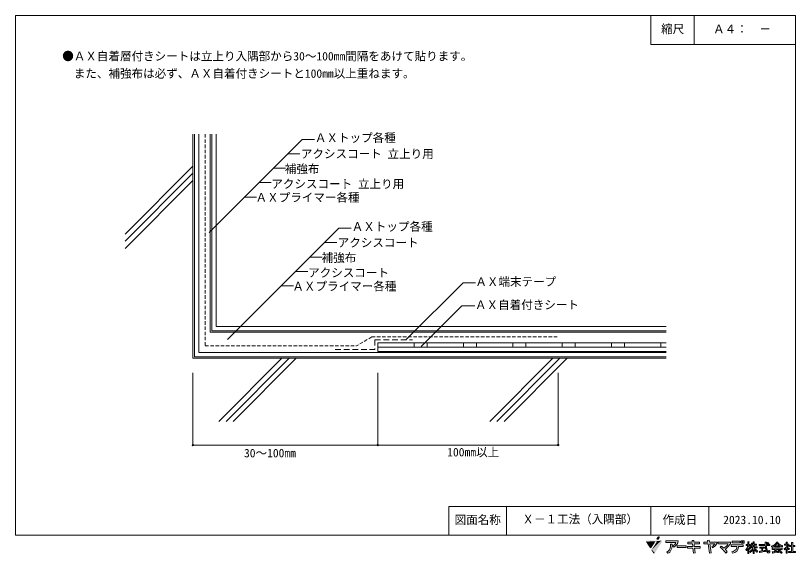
# Model space of a CAD drawing. Units: millimetres on the paper, with parts at other scales. Extents: x -135 to 135, y -94 to 92.
import ezdxf
from ezdxf.enums import TextEntityAlignment as Align

# ---------------------------------------------------------------- set-up
doc = ezdxf.new("R2010")
doc.units = ezdxf.units.MM
doc.header["$PDMODE"] = 32
doc.header["$PDSIZE"] = 0.5
doc.linetypes.add('DASHED1', pattern=[1.8, 1.2, -0.6])
doc.linetypes.add('DASHED2', pattern=[3, 2, -1])
for name, color, linetype, lineweight in [('1-2_ハッチング', 5, 'Continuous', 9), ('1-3_断熱材', 2, 'Continuous', 9), ('1-4_リベットルーフ', 5, 'Continuous', 9), ('1-5_ＦＬ鋼板・ディスク', 6, 'DASHED1', 9), ('1-6_アンカー類', 4, 'Continuous', 9), ('1-A_元図・躯体', 7, 'Continuous', 9), ('E-0', 7, 'Continuous', 18), ('E-E', 7, 'Continuous', 9), ('F-F', 7, 'Continuous', 9)]:
    doc.layers.add(name, color=color, linetype=linetype, lineweight=lineweight)
doc.styles.add('ＭＳ ゴシック', font='')
doc.styles.get('ＭＳ ゴシック').set_extended_font_data('MS Gothic')

msp = doc.modelspace()

# ---------------------------------------------------------------- hatches: boundary and pattern name
at = {"layer": 'F-F'}
for color, points in [(70, [(87.1, -88.72, 0.09), (86.859, -89.336)]), (70, [(87.691, -88.329, 0.2), (87.1, -88.72)]), (70, [(87.92, -88.385, 0.2), (87.691, -88.329)]), (70, [(87.793, -89.262, 0.09), (88.033, -88.646)]), (70, [(88.033, -88.646, 0.15), (87.92, -88.385)]), (5, [(83.566, -89.865, 0.41), (83.259, -90.173)]), (5, [(83.259, -90.173, 0.12), (83.296, -90.316)]), (70, [(86.859, -89.336, 0.15), (87.504, -89.533)]), (70, [(87.504, -89.533, 0.13), (87.793, -89.262)]), (5, [(88.788, -90.172, 0.41), (88.475, -89.865)]), (5, [(88.739, -90.337, 0.17), (88.788, -90.172)]), (5, [(84.643, -92.377, 0.2), (84.862, -92.471)]), (5, [(84.862, -92.471, 0.25), (85.119, -92.331)]), (5, [(85.249, -92.97, 0.16), (85.193, -93.144)]), (5, [(85.193, -93.144, 0.15), (85.246, -93.317)]), (5, [(85.816, -94.181, 0.19), (86.027, -94.266)]), (5, [(86.027, -94.266, 0.26), (86.289, -94.12)])]:
    msp.add_hatch(color=color, dxfattribs=at).paths.add_polyline_path(points)

# ---------------------------------------------------------------- linework, layer by layer
at = {"layer": '1-2_ハッチング'}
for p, q in [((-73.102, 50.931), (-73.102, -26.162)), ((-71.602, 50.931), (-71.602, -24.662)), ((-73.102, -26.162), (90.245, -26.162)), ((-71.602, -24.662), (90.245, -24.662))]:
    msp.add_line(p, q, dxfattribs=at)
at = {"layer": '1-3_断熱材', "color": 1, "linetype": 'DASHED2'}
for p, q in [((-10.617, -20.301), (-10.617, -23.662)), ((-10.617, -20.301), (2.468, -20.301)), ((-24.407, -23.662), (-10.617, -23.662))]:
    msp.add_line(p, q, dxfattribs=at)
at = {"layer": '1-3_断熱材'}
for p, q in [((-9.617, -21.301), (-9.617, -24.301)), ((2.978, -21.301), (2.978, -22.801)), ((7.478, -21.301), (7.478, -22.801)), ((20.072, -21.301), (20.072, -22.801)), ((24.572, -21.301), (24.572, -22.801)), ((37.166, -21.301), (37.166, -22.801)), ((41.666, -21.301), (41.666, -22.801)), ((54.261, -21.301), (54.261, -22.801)), ((58.761, -21.301), (58.761, -22.801)), ((71.355, -21.301), (71.355, -22.801)), ((75.855, -21.301), (75.855, -22.801)), ((88.449, -21.301), (88.449, -22.801)), ((-9.617, -22.801), (90.245, -22.801)), ((-9.617, -24.301), (90.245, -24.301))]:
    msp.add_line(p, q, dxfattribs=at)
msp.add_lwpolyline([(-9.617, -21.301), (10.331, -21.301), (90.245, -21.301)], dxfattribs=at)
at = {"layer": '1-4_リベットルーフ'}
msp.add_line((-14.92, -24.662), (-14.947, -24.635), dxfattribs=at)
at = {"layer": '1-4_リベットルーフ', "color": 3}
msp.add_lwpolyline([(-67.602, 50.931), (-67.602, -17.662), (90.245, -17.662)], dxfattribs=at)
at = {"layer": '1-5_ＦＬ鋼板・ディスク'}
for q in [(-16.956, -22.412), (53.119, -19.301)]:
    msp.add_line((-11.672, -19.301), q, dxfattribs=at)
msp.add_lwpolyline([(-69.352, 50.931), (-69.352, -22.412), (-16.956, -22.412)], dxfattribs=at)
at = {"layer": '1-6_アンカー類'}
for points in [[(-67.102, 50.931), (-67.102, -17.162), (90.245, -17.162)], [(-65.602, 50.931), (-65.602, -15.662), (90.245, -15.662)]]:
    msp.add_lwpolyline(points, dxfattribs=at)
at = {"layer": '1-A_元図・躯体'}
for p, q in [((-73.602, 39.87), (-97.04, 16.32)), ((-73.602, 37.37), (-97.04, 13.82)), ((-73.602, 34.87), (-97.04, 11.32)), ((-42.814, -26.662), (-64.623, -48.576)), ((-40.326, -26.662), (-62.135, -48.576)), ((-37.838, -26.662), (-59.647, -48.576)), ((50.977, -26.662), (29.168, -48.576)), ((53.465, -26.662), (31.656, -48.576)), ((55.953, -26.662), (34.144, -48.576))]:
    msp.add_line(p, q, dxfattribs=at)
msp.add_lwpolyline([(-73.602, 50.931), (-73.602, -26.662), (90.245, -26.662)], dxfattribs=at)
at = {"layer": 'E-0'}
for p, q in [((-68.022, 16.923), (-35.805, 49.14)), ((-35.805, 49.14), (-31.562, 49.14)), ((-40.805, 44.14), (-36.562, 44.14)), ((-45.805, 39.14), (-41.562, 39.14)), ((-50.805, 34.14), (-46.562, 34.14)), ((-55.805, 29.14), (-51.562, 29.14)), ((-61.607, -20.171), (-23.053, 18.383)), ((-23.053, 18.383), (-18.81, 18.383)), ((-28.053, 13.383), (-23.81, 13.383)), ((-33.053, 8.383), (-28.81, 8.383)), ((-38.053, 3.383), (-33.81, 3.383)), ((-43.053, -1.617), (-38.81, -1.617))]:
    msp.add_line(p, q, dxfattribs=at)
at = {"layer": 'E-E'}
for p, q in [((0.229, -20.205), (19.914, -0.52)), ((19.914, -0.52), (24.193, -0.52)), ((5.426, -22.589), (19.468, -8.548)), ((19.468, -8.548), (24.054, -8.548)), ((-73.602, -31.714), (-73.602, -56.75)), ((-9.617, -31.714), (-9.617, -56.75)), ((52.86, -31.714), (52.86, -56.75)), ((-73.602, -56.75), (52.86, -56.75))]:
    msp.add_line(p, q, dxfattribs=at)
for p in [(-73.602, -56.75), (-9.617, -56.75), (52.86, -56.75)]:
    msp.add_point(p, dxfattribs=at)
at = {"layer": 'F-F'}
for p, q in [((-135, 92), (-135, -88)), ((100, 92), (100, 82)), ((15, -88), (15, -78)), ((35, -88), (35, -78)), ((85, -88), (85, -78)), ((105, -88), (105, -78)), ((90.113, -90.473), (93.651, -90.473)), ((91.771, -91.098), (92.37, -91.056)), ((92.932, -92.059), (92.549, -91.613)), ((97.803, -90.345), (97.803, -90.91)), ((99.285, -90.345), (97.803, -90.345)), ((97.803, -90.91), (99.343, -90.91)), ((99.787, -89.75), (99.231, -89.815)), ((99.231, -89.815), (99.285, -90.345)), ((99.343, -90.91), (99.438, -91.849)), ((99.849, -90.345), (99.787, -89.75)), ((101.838, -90.345), (99.849, -90.345)), ((99.907, -90.91), (101.835, -90.91)), ((100.004, -91.849), (99.907, -90.91)), ((101.835, -90.91), (101.838, -90.345)), ((103.322, -90.379), (103.322, -90.944)), ((104.674, -90.379), (103.322, -90.379)), ((103.322, -90.944), (104.759, -90.944)), ((105.139, -89.707), (104.583, -89.772)), ((104.583, -89.772), (104.674, -90.379)), ((104.759, -90.944), (105.247, -94.204)), ((105.241, -90.379), (105.139, -89.707)), ((107.975, -90.379), (105.241, -90.379)), ((105.808, -94.122), (105.327, -90.944)), ((105.327, -90.944), (107.167, -90.944)), ((108.222, -90.926), (111.727, -90.926)), ((108.936, -92.141), (109.345, -91.743)), ((118.547, -91.541), (117.987, -91.541)), ((118.887, -91.541), (119.37, -91.541)), ((120.402, -91.454), (120.402, -91.98)), ((120.731, -91.058), (121.521, -91.058)), ((120.731, -91.454), (120.731, -91.98)), ((120.731, -91.454), (121.521, -91.454)), ((121.521, -91.058), (121.521, -91.454)), ((124.584, -91.541), (122.476, -91.541)), ((124.946, -91.541), (126.142, -91.541)), ((127.745, -91.717), (127.745, -92.024)), ((132.322, -91.454), (131.202, -91.454)), ((132.223, -90.4), (131.839, -90.4)), ((134.056, -91.497), (134.846, -91.497)), ((134.846, -91.497), (134.846, -91.893)), ((90.815, -94.219), (90.433, -93.82)), ((97.589, -91.849), (97.589, -92.414)), ((99.438, -91.849), (97.589, -91.849)), ((97.589, -92.414), (99.496, -92.414)), ((99.496, -92.414), (99.676, -94.187)), ((99.676, -94.187), (100.238, -94.105)), ((102.033, -91.849), (100.004, -91.849)), ((100.063, -92.414), (102.031, -92.414)), ((100.238, -94.105), (100.063, -92.414)), ((102.031, -92.414), (102.033, -91.849)), ((105.247, -94.204), (105.808, -94.122)), ((106.32, -92.316), (106.047, -91.887)), ((111.418, -93.722), (110.885, -94.141)), ((112.787, -91.868), (114.7, -91.868)), ((113.198, -94.182), (112.968, -93.679)), ((115.313, -91.868), (116.935, -91.868)), ((118.569, -92.551), (118.569, -94.263)), ((120.38, -92.376), (119.392, -92.376)), ((120.402, -92.902), (120.402, -94.263)), ((120.764, -92.376), (121.807, -92.376)), ((124.331, -92.156), (122.652, -92.156)), ((122.652, -92.156), (122.652, -92.463)), ((123.333, -92.463), (122.652, -92.463)), ((123.662, -92.477), (124.331, -92.477)), ((124.331, -92.156), (124.331, -92.477)), ((130.434, -92.463), (126.933, -92.463)), ((126.933, -92.463), (126.933, -92.858)), ((128.162, -92.858), (126.933, -92.858)), ((128.557, -92.858), (130.434, -92.858)), ((130.434, -92.463), (130.434, -92.858)), ((131.839, -92.551), (131.839, -94.22)), ((132.662, -93.649), (132.662, -94)), ((133.672, -93.649), (132.662, -93.649)), ((135, -94), (132.662, -94)), ((133.672, -91.893), (132.937, -91.893)), ((133.672, -91.893), (133.672, -93.649)), ((134.056, -91.893), (134.056, -93.649)), ((134.056, -91.893), (134.846, -91.893)), ((134.056, -93.649), (135, -93.649)), ((135, -93.649), (135, -94))]:
    msp.add_line(p, q, dxfattribs=at)
for points in [[(-135, 92), (135, 92), (135, -88), (-135, -88)], [(85, 92), (85, 82), (135, 82)], [(135, -78), (40.118, -78), (15, -78)], [(94.447, -89.913), (90.113, -89.913), (90.113, -90.473)], [(112.613, -90.361), (108.222, -90.361), (108.222, -90.926)], [(116.935, -91.868), (116.938, -91.303), (112.787, -91.303), (112.787, -91.868)], [(113.122, -90.071), (113.122, -90.636), (115.909, -90.636)], [(115.909, -90.636), (115.912, -90.071), (113.122, -90.071)], [(118.547, -91.541), (118.525, -91.629), (118.525, -91.673), (118.492, -91.805), (118.47, -91.849), (118.437, -91.98), (118.415, -92.024), (118.404, -92.068), (118.382, -92.112), (118.371, -92.156), (118.327, -92.244), (118.316, -92.288), (118.251, -92.419), (118.218, -92.463), (118.174, -92.551), (118.141, -92.595), (118.119, -92.639), (117.987, -92.815), (117.943, -92.858), (117.91, -92.902), (117.866, -92.946), (117.866, -92.99), (117.888, -93.034), (117.921, -93.078), (117.943, -93.122), (117.976, -93.166), (117.998, -93.21), (118.031, -93.254), (118.053, -93.298)], [(118.569, -91.146), (117.987, -91.146), (117.987, -91.541)], [(118.876, -90.312), (118.569, -90.312), (118.569, -91.146)], [(118.876, -90.312), (118.942, -90.356), (118.898, -90.4), (118.887, -90.444), (118.887, -91.146)], [(118.887, -91.146), (119.37, -91.146), (119.37, -91.541)], [(118.887, -91.541), (118.887, -92.024), (119.019, -92.112), (119.184, -92.244), (119.403, -92.463), (119.469, -92.551), (119.304, -92.771), (119.26, -92.815), (119.227, -92.858)], [(119.875, -90.663), (119.853, -90.663), (119.842, -90.707), (119.82, -90.751), (119.798, -90.839), (119.776, -90.883), (119.765, -90.927), (119.743, -90.971), (119.732, -91.015), (119.688, -91.102), (119.678, -91.146), (119.612, -91.278), (119.579, -91.322), (119.535, -91.41), (119.403, -91.585), (119.359, -91.629), (119.491, -91.761), (119.524, -91.805), (119.612, -91.893)], [(120.402, -91.454), (119.908, -91.454), (119.842, -91.585), (119.809, -91.629), (119.765, -91.717), (119.634, -91.893), (119.612, -91.893)], [(119.875, -90.663), (120.051, -90.707), (120.204, -90.751), (120.204, -90.795), (120.138, -90.839), (120.128, -90.883), (120.106, -90.927), (120.084, -91.015), (120.062, -91.058)], [(120.72, -90.312), (120.402, -90.312), (120.402, -91.058), (120.062, -91.058)], [(120.72, -90.312), (120.775, -90.356), (120.731, -90.4), (120.731, -91.058)], [(124.573, -91.146), (122.476, -91.146), (122.476, -91.541)], [(124.99, -90.4), (124.573, -90.4), (124.573, -91.146)], [(124.584, -91.541), (124.584, -91.585), (124.595, -91.629), (124.595, -91.849), (124.606, -91.893), (124.606, -92.024), (124.617, -92.068), (124.617, -92.156), (124.628, -92.2), (124.628, -92.244), (124.639, -92.288), (124.639, -92.332), (124.65, -92.376), (124.65, -92.419), (124.672, -92.507), (124.672, -92.551), (124.705, -92.683), (124.705, -92.727), (124.759, -92.946), (124.781, -92.99), (124.814, -93.122), (124.836, -93.166), (124.847, -93.21), (124.913, -93.341), (124.924, -93.385), (124.946, -93.429), (124.979, -93.473), (125.023, -93.561), (125.056, -93.605), (125.078, -93.649), (125.209, -93.824), (125.297, -93.912), (125.352, -93.956), (125.484, -94.044), (125.594, -94.088)], [(124.99, -90.4), (125.012, -90.444), (124.946, -90.532), (124.946, -91.146)], [(124.946, -91.146), (126.142, -91.146), (126.142, -91.541)], [(124.946, -91.541), (124.946, -91.629), (124.957, -91.673), (124.957, -91.761), (124.968, -91.805), (124.968, -91.893), (124.979, -91.937), (124.979, -91.98), (124.99, -92.024), (124.99, -92.112), (125.001, -92.156), (125.001, -92.2), (125.023, -92.288), (125.023, -92.332), (125.034, -92.376), (125.034, -92.419), (125.067, -92.551), (125.067, -92.595), (125.133, -92.858), (125.155, -92.902), (125.176, -92.99), (125.198, -93.034), (125.209, -93.078), (125.341, -93.341), (125.374, -93.385), (125.396, -93.429), (125.429, -93.473), (125.473, -93.517), (125.506, -93.561), (125.561, -93.605), (125.637, -93.649)], [(125.451, -90.488), (125.407, -90.488), (125.352, -90.532), (125.308, -90.575), (125.198, -90.663), (125.155, -90.707), (125.198, -90.751), (125.275, -90.795), (125.341, -90.839), (125.561, -91.015)], [(125.451, -90.488), (125.605, -90.575), (125.659, -90.619), (125.725, -90.663), (125.78, -90.707), (125.824, -90.751), (125.857, -90.795), (125.747, -90.883), (125.703, -90.927), (125.594, -91.015), (125.561, -91.015)], [(128.557, -90.356), (128.491, -90.356), (128.447, -90.444), (128.414, -90.488), (128.392, -90.532), (128.327, -90.619), (128.305, -90.663), (128.206, -90.795), (128.162, -90.839), (128.096, -90.927), (127.92, -91.102), (127.866, -91.146), (127.822, -91.19), (127.712, -91.278), (127.514, -91.41), (127.361, -91.497), (127.185, -91.585), (126.966, -91.673), (126.834, -91.717), (126.724, -91.761), (126.735, -91.805), (126.757, -91.849), (126.768, -91.893), (126.79, -91.937), (126.801, -91.98), (126.823, -92.024), (126.834, -92.068), (126.856, -92.112)], [(127.745, -91.717), (127.712, -91.717), (127.514, -91.849), (127.284, -91.98), (127.086, -92.068), (126.977, -92.112), (126.856, -92.112)], [(129.732, -91.717), (129.666, -91.717), (129.666, -92.024), (127.745, -92.024)], [(128.678, -90.707), (128.7, -90.751), (128.733, -90.795), (128.755, -90.839), (128.985, -91.146), (129.205, -91.366), (129.369, -91.497), (129.567, -91.629), (129.644, -91.673), (127.778, -91.673)], [(128.678, -90.707), (128.645, -90.707), (128.612, -90.751), (128.59, -90.795), (128.557, -90.839), (128.535, -90.883), (128.338, -91.146), (128.294, -91.19), (128.261, -91.234), (127.997, -91.497), (127.778, -91.673)], [(128.557, -90.356), (128.864, -90.4), (128.908, -90.444), (128.864, -90.488), (128.875, -90.532), (129.007, -90.707), (129.095, -90.795), (129.128, -90.839), (129.172, -90.883), (129.227, -90.927), (129.271, -90.971), (129.435, -91.102), (129.633, -91.234), (129.786, -91.322), (129.962, -91.41), (130.182, -91.497), (130.302, -91.541), (130.445, -91.585), (130.599, -91.629), (130.588, -91.673), (130.544, -91.761), (130.533, -91.805), (130.489, -91.893), (130.478, -91.937), (130.434, -92.024), (130.412, -92.024)], [(129.732, -91.717), (129.885, -91.805), (130.061, -91.893), (130.28, -91.98), (130.412, -92.024)], [(132.322, -91.454), (132.3, -91.497), (132.267, -91.541), (132.245, -91.585), (132.179, -91.673), (132.157, -91.717), (132.091, -91.805), (132.047, -91.849), (131.982, -91.937), (131.938, -91.98), (131.905, -92.024), (131.729, -92.2), (131.674, -92.244), (131.63, -92.288), (131.521, -92.376), (131.455, -92.419), (131.4, -92.463), (131.202, -92.595), (131.125, -92.639), (131.06, -92.683), (131.104, -92.771), (131.114, -92.815), (131.202, -92.99)], [(131.839, -90.4), (131.839, -91.102), (131.202, -91.102), (131.202, -91.454)], [(132.223, -90.4), (132.179, -90.444), (132.168, -90.488), (132.168, -91.058), (132.19, -91.102)], [(132.618, -91.058), (132.838, -91.278), (132.794, -91.322), (132.728, -91.366), (132.662, -91.497), (132.629, -91.541), (132.585, -91.629), (132.552, -91.673), (132.53, -91.717), (132.432, -91.849), (132.41, -91.893), (132.245, -92.112), (132.201, -92.156), (132.168, -92.2), (132.256, -92.244), (132.377, -92.288), (132.574, -92.376), (132.662, -92.419), (132.816, -92.507), (132.882, -92.551), (132.904, -92.595), (132.75, -92.902), (132.706, -92.902)], [(132.618, -91.058), (132.585, -91.058), (132.563, -91.102), (132.19, -91.102)], [(133.672, -91.497), (132.937, -91.497), (132.937, -91.893)], [(134.1, -90.488), (133.672, -90.488), (133.672, -91.497)], [(134.1, -90.488), (134.122, -90.532), (134.078, -90.575), (134.056, -90.619), (134.056, -91.497)], [(118.569, -92.551), (118.536, -92.551), (118.492, -92.639), (118.481, -92.683), (118.415, -92.815), (118.382, -92.858), (118.338, -92.946), (118.273, -93.034), (118.251, -93.078), (118.152, -93.21), (118.108, -93.254), (118.075, -93.298), (118.053, -93.298)], [(118.942, -92.463), (118.887, -92.463), (118.887, -94.263), (118.569, -94.263)], [(118.942, -92.463), (118.986, -92.507), (119.118, -92.683), (119.14, -92.727), (119.173, -92.771), (119.195, -92.815), (119.227, -92.858)], [(120.38, -92.376), (120.358, -92.419), (120.325, -92.463), (120.303, -92.507), (120.204, -92.639), (120.182, -92.683), (120.149, -92.727), (120.106, -92.771), (120.007, -92.902), (119.919, -92.99), (119.886, -93.034), (119.71, -93.21), (119.656, -93.254), (119.612, -93.298), (119.557, -93.341), (119.513, -93.385), (119.458, -93.429), (119.392, -93.473), (119.227, -93.605), (119.293, -93.737), (119.326, -93.78), (119.392, -93.912)], [(120.402, -91.98), (119.392, -91.98), (119.392, -92.376)], [(120.402, -92.902), (120.38, -92.902), (120.347, -92.946), (120.325, -92.99), (120.292, -93.034), (120.27, -93.078), (120.106, -93.298), (120.062, -93.341), (120.029, -93.385), (119.765, -93.649), (119.491, -93.868), (119.425, -93.912), (119.392, -93.912)], [(120.775, -92.902), (120.731, -92.902), (120.731, -94.263), (120.402, -94.263)], [(120.731, -91.98), (121.807, -91.98), (121.807, -92.376)], [(120.764, -92.376), (120.786, -92.419), (120.984, -92.683), (121.028, -92.727), (121.06, -92.771), (121.148, -92.858), (121.203, -92.902), (121.247, -92.946), (121.521, -93.166), (121.851, -93.385), (121.928, -93.429), (121.884, -93.517), (121.851, -93.561), (121.741, -93.78), (121.686, -93.78)], [(120.775, -92.902), (120.874, -93.034), (120.918, -93.078), (120.951, -93.122), (120.995, -93.166), (121.028, -93.21), (121.203, -93.385), (121.258, -93.429), (121.302, -93.473), (121.412, -93.561), (121.456, -93.605), (121.51, -93.649), (121.576, -93.693), (121.686, -93.78)], [(123.333, -92.463), (123.333, -93.429), (123.069, -93.473), (122.696, -93.517), (122.498, -93.561), (122.542, -93.737), (122.542, -93.78), (122.586, -93.956), (122.619, -94)], [(124.573, -93.254), (124.584, -93.298), (124.584, -93.341), (124.606, -93.429), (124.606, -93.473), (124.617, -93.517), (124.54, -93.561), (124.123, -93.649), (123.684, -93.737), (123.223, -93.824), (122.981, -93.868), (122.729, -93.912), (122.674, -93.956), (122.652, -94), (122.619, -94)], [(123.662, -92.463), (123.662, -92.477), (123.662, -93.341)], [(124.573, -93.254), (124.452, -93.254), (124.211, -93.298), (123.947, -93.341), (123.662, -93.341)], [(125.89, -93.298), (125.978, -93.341), (126.175, -93.429), (126.175, -93.473), (126.153, -93.561), (126.153, -93.605), (126.131, -93.693), (126.131, -93.737), (126.109, -93.824), (126.109, -93.868), (126.098, -93.912), (126.055, -94), (126.022, -94.044), (125.967, -94.088), (125.594, -94.088)], [(125.89, -93.298), (125.813, -93.298), (125.813, -93.385), (125.802, -93.429), (125.802, -93.473), (125.791, -93.517), (125.791, -93.561), (125.769, -93.605), (125.736, -93.649), (125.637, -93.649)], [(128.162, -92.858), (128.129, -92.902), (128.041, -93.078), (128.008, -93.122), (127.92, -93.298), (127.888, -93.341), (127.8, -93.517), (127.767, -93.561), (127.701, -93.693), (127.075, -93.737), (126.998, -93.78), (127.009, -93.824), (127.031, -93.868), (127.097, -94.132), (127.13, -94.176)], [(129.764, -93.868), (129.589, -93.868), (129.194, -93.912), (128.788, -93.956), (127.602, -94.088), (127.24, -94.132), (127.174, -94.176), (127.13, -94.176)], [(128.557, -92.858), (128.513, -92.946), (128.48, -92.99), (128.458, -93.034), (128.425, -93.078), (128.381, -93.166), (128.349, -93.21), (128.327, -93.254), (128.294, -93.298), (128.25, -93.385), (128.217, -93.429), (128.195, -93.473), (128.162, -93.517), (128.118, -93.605), (128.085, -93.649)], [(129.314, -92.99), (129.271, -92.99), (129.007, -93.166), (129.051, -93.21), (129.38, -93.473), (129.424, -93.517), (129.479, -93.561), (129.238, -93.605), (128.645, -93.649), (128.085, -93.649)], [(129.314, -92.99), (129.424, -93.078), (129.49, -93.122), (129.71, -93.298), (129.753, -93.341), (129.863, -93.429), (129.907, -93.473), (129.962, -93.517), (130.05, -93.605), (130.105, -93.649), (130.236, -93.78), (130.269, -93.824), (130.313, -93.868), (130.379, -93.956), (130.401, -94), (130.324, -94.044), (130.193, -94.132), (130.116, -94.176), (130.05, -94.176)], [(129.764, -93.868), (129.808, -93.912), (129.863, -93.956), (129.896, -94), (129.94, -94.044), (129.973, -94.088), (130.017, -94.132), (130.05, -94.176)], [(131.839, -92.551), (131.817, -92.551), (131.773, -92.595), (131.554, -92.771), (131.488, -92.815), (131.433, -92.858), (131.301, -92.946), (131.224, -92.99), (131.202, -92.99)], [(132.19, -92.551), (132.168, -92.551), (132.168, -94.22), (131.839, -94.22)], [(132.19, -92.551), (132.267, -92.595), (132.53, -92.771), (132.64, -92.858), (132.706, -92.902)]]:
    msp.add_lwpolyline(points, dxfattribs=at)
for points in [[(97.191, -92.232), (97.193, -91.667), (94.061, -91.667), (94.061, -92.232)], [(116.269, -89.871), (116.269, -90.702), (116.689, -90.702), (116.689, -89.871)], [(116.854, -89.871), (116.854, -90.702), (117.274, -90.702), (117.274, -89.871)]]:
    msp.add_lwpolyline(points, close=True, dxfattribs=at)
for centre, radius, start, end in [((88.248, -91.237), 4.127, 321.70219, 2.51808), ((87.92, -91.573), 3.881, 355.59126, 7.04088), ((91.903, -89.887), 1.843, 290.51409, 341.45837), ((91.824, -89.669), 2.635, 294.8858, 354.69747), ((104.806, -89.292), 2.876, 295.56538, 324.94095), ((104.909, -89.377), 3.26, 295.64126, 325.26891), ((104.741, -89.43), 3.37, 327.63749, 343.65418), ((103.434, -100.195), 10.314, 48.70056, 55.02812), ((108.582, -89.337), 3.524, 298.08031, 333.1921), ((107.056, -87.951), 6.144, 318.37205, 332.10657), ((111.108, -90.197), 1.514, 335.50113, 353.79682), ((89.438, -91.682), 2.358, 294.95827, 355.39657), ((89.831, -91.921), 2.5, 293.16671, 311.4624), ((103.133, -99.803), 9.611, 45.98543, 52.85886), ((99.938, -102.448), 13.741, 37.19387, 44.0673), ((107, -87.437), 6.536, 304.1408, 315.32696), ((103.277, -99.935), 10.242, 37.35157, 43.80171), ((112.644, -91.198), 2.502, 277.43741, 318.2533), ((113.035, -91.909), 2.278, 274.09817, 1.03795), ((113.136, -92.087), 1.58, 330.51445, 7.9511)]:
    msp.add_arc(centre, radius, start, end, dxfattribs=at)
at = {"layer": 'F-F', "color": 70}
for points in [[(87.1, -88.72), (86.859, -89.336), (88.033, -88.646), (87.793, -89.262)], [(87.691, -88.329), (87.1, -88.72), (87.92, -88.385), (88.033, -88.646)], [(86.859, -89.336), (87.504, -89.533), (87.793, -89.262)]]:
    msp.add_solid(points, dxfattribs=at)
at = {"layer": 'F-F', "color": 5}
for points in [[(88.475, -89.865), (83.259, -90.173), (86.737, -90.056)], [(88.475, -89.865), (83.566, -89.865), (83.259, -90.173)], [(83.259, -90.173), (86.587, -90.091), (86.737, -90.056)], [(83.259, -90.173), (85.119, -92.331), (86.587, -90.091)], [(83.259, -90.173), (84.862, -92.471), (85.119, -92.331)], [(83.259, -90.173), (84.643, -92.377), (84.862, -92.471)], [(83.259, -90.173), (83.296, -90.316), (84.643, -92.377)], [(88.475, -89.865), (86.913, -90.403), (85.249, -92.97)], [(85.249, -92.97), (88.788, -90.172), (88.475, -89.865)], [(85.249, -92.97), (88.739, -90.337), (88.788, -90.172)], [(85.249, -92.97), (86.289, -94.12), (88.739, -90.337)], [(88.475, -89.865), (86.737, -90.056), (86.878, -90.118)], [(88.475, -89.865), (86.878, -90.118), (86.943, -90.185)], [(88.475, -89.865), (86.948, -90.346), (86.913, -90.403)], [(88.475, -89.865), (86.943, -90.185), (86.948, -90.346)], [(85.249, -92.97), (85.193, -93.144), (85.246, -93.317)], [(85.249, -92.97), (85.246, -93.317), (85.816, -94.181)], [(85.249, -92.97), (86.027, -94.266), (86.289, -94.12)], [(85.249, -92.97), (85.816, -94.181), (86.027, -94.266)]]:
    msp.add_solid(points, dxfattribs=at)

# ---------------------------------------------------------------- texts
at = {"layer": 'E-0', "style": 'ＭＳ ゴシック'}
for s, p in [('ＡＸトップ各種', (-31.369, 47.325)), ('アクシスコート 立上り用', (-36.222, 41.754)), ('補強布', (-41.793, 36.542)), ('アクシスコート 立上り用', (-46.465, 31.33)), ('ＡＸプライマー各種', (-51.917, 26.658)), ('ＡＸトップ各種', (-18.618, 16.567)), ('アクシスコート', (-23.47, 10.996)), ('補強布', (-29.041, 5.784)), ('アクシスコート', (-33.714, 0.572)), ('ＡＸプライマー各種', (-39.165, -4.1))]:
    msp.add_text(s, height=2.933, dxfattribs=at).set_placement(p, align=Align.BOTTOM_LEFT)
at = {"layer": 'E-E', "style": 'ＭＳ ゴシック'}
for s, p in [('縮尺', (88.5, 85)), ('Ａ４：\u3000－', (106.5, 85)), ('●ＡＸ自着層付きシートは立上り入隅部から30～100mm間隔をあけて貼ります。', (-118.855, 75.58)), ('\u3000また、補強布は必ず、ＡＸ自着付きシートと100mm以上重ねます。', (-118.855, 69.58)), ('ＡＸ端末テープ', (24.193, -2.52)), ('ＡＸ自着付きシート', (24.054, -10.548)), ('30～100㎜', (-55.916, -61.87)), ('100㎜以上', (14.448, -61.543)), ('図面名称', (17, -85)), ('Ｘ－１工法（入隅部）', (40.463, -84.765)), ('作成日', (89, -85)), ('2023.10.10', (110, -85))]:
    msp.add_text(s, height=2.933, dxfattribs=at).set_placement(p, align=Align.BOTTOM_LEFT)

doc.saveas('drawing.dxf')
